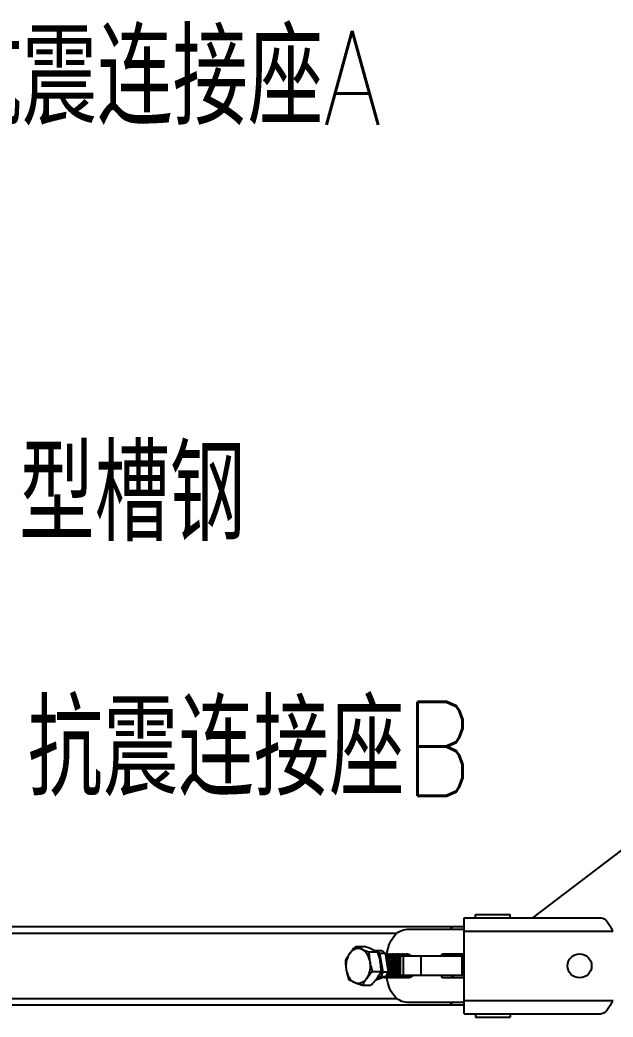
# Model space of a CAD drawing. Extents: x 27938 to 1507990, y 110129 to 923079.
# Drawn here: x 485602 to 488120, y 357975 to 362213 of the extents above; entities that cross this region are included whole.
import ezdxf

# ---------------------------------------------------------------- set-up
doc = ezdxf.new("R2010")
doc.units = 0
doc.header["$LTSCALE"] = 1000
doc.header["$MEASUREMENT"] = 0
doc.layers.add('W_DIM', color=4, linetype='Continuous')
doc.styles.get("Standard").update_dxf_attribs({"font": 'gbenor.shx', "bigfont": 'gbcbig.shx'})
doc.styles.add('wwp100', font='txt.shx', dxfattribs={"width": 0.7, "height": 400, "bigfont": 'hztxt.shx'})
doc.dimstyles.get("Standard").update_dxf_attribs({"dimtxt": 0.18, "dimasz": 0.18, "dimexe": 0.18, "dimexo": 0.0625, "dimgap": 0.09, "dimtad": 0, "dimtih": 1, "dimtoh": 1, "dimdec": 4, "dimzin": 0, "dimdsep": 46, "dimtxsty": 'Standard', "dimcen": 0.09, "dimadec": 0, "dimazin": 0, "dimtfac": 1, "dimtdec": 4, "dimtofl": 0, "dimtmove": 0, "dimatfit": 3, "dimfxl": 1, "dimtolj": 1, "dimtzin": 0, "dimarcsym": 0})

msp = doc.modelspace()

# ---------------------------------------------------------------- linework, layer by layer
for p, q in [((487487.9, 357988.4), (487487.9, 358397.3)), ((487487.9, 358397.3), (488070.3, 358397.3)), ((487536.9, 358397.3), (487536.9, 358410.5)), ((487536.9, 358410.5), (487684.1, 358410.5)), ((487684.1, 358397.3), (487684.1, 358410.5)), ((485034, 358360.5), (487487.9, 358360.5)), ((485154.9, 358331.9), (487203.4, 358331.9)), ((487246.2, 358348.2), (487487.9, 358348.2)), ((487487.9, 358340.1), (488120.4, 358340.1)), ((487027.4, 358275.4), (487063.3, 358275.4)), ((487085.1, 358251.8), (487121, 358251.8)), ((487110.7, 358257), (487114.9, 358258.5)), ((487114.9, 358258.5), (487128.9, 358246.5)), ((487114.9, 358258.5), (487138, 358258.5)), ((487128.9, 358246.5), (487142.8, 358167.1)), ((487128.9, 358246.5), (487152, 358246.5)), ((487152, 358246.5), (487138, 358258.5)), ((487152, 358246.5), (487165.9, 358167.1)), ((487216.9, 358233.8), (487216.9, 358152)), ((487487.9, 358233.8), (487216.9, 358233.8)), ((487228.9, 358233.8), (487228.9, 358152)), ((487304.5, 358233.8), (487304.5, 358152)), ((487487.9, 358241.9), (487396.6, 358241.9)), ((487477.9, 358233.8), (487477.9, 358152)), ((487185.8, 358206.1), (487177.3, 358204)), ((487099.6, 358169.3), (487135.4, 358169.3)), ((487157.4, 358147.3), (487110.6, 358131)), ((487134.3, 358147.3), (487119, 358142)), ((487142.8, 358167.1), (487134.3, 358147.3)), ((487134.3, 358147.3), (487157.4, 358147.3)), ((487142.8, 358167.1), (487165.9, 358167.1)), ((487157.4, 358147.3), (487165.9, 358167.1)), ((487487.9, 358152), (487216.9, 358152)), ((487396.6, 358143.8), (487487.9, 358143.8)), ((487056.3, 358110.4), (487092.1, 358110.4)), ((485154.9, 358053.9), (487203.4, 358053.9)), ((487487.9, 358025.2), (485034, 358025.2)), ((487487.9, 358037.5), (487246.2, 358037.5)), ((487487.9, 358045.7), (488120.4, 358045.7)), ((487487.9, 357988.4), (488070.3, 357988.4)), ((487536.9, 357988.4), (487536.9, 357975.2)), ((487536.9, 357975.2), (487684.1, 357975.2)), ((487684.1, 357988.4), (487684.1, 357975.2))]:
    msp.add_line(p, q)
msp.add_circle((487978.5, 358192.9), 51.1)
for centre, radius, start, end in [((487833, 358187.3), 325.5, 27.9978, 29.2622), ((487154.5, 358219.6), 22.3, 86.7845, 94.2112), ((487164.6, 358219.4), 22.6, 90.0498, 101.0645), ((487164.6, 358219.6), 22.3, 86.7743, 90.0077), ((487174.7, 358219.4), 22.6, 90.0384, 101.0179), ((487174.7, 358219.6), 22.3, 86.7856, 89.9966), ((487184.8, 358219.4), 22.6, 90.049, 100.9954), ((487184.8, 358219.6), 22.3, 86.7801, 90.0075), ((487195, 358219.4), 22.6, 90.0437, 101.062), ((487194.9, 358219.6), 22.3, 86.7795, 90.0015), ((487205.1, 358219.4), 22.6, 90.0437, 101.0051), ((487205.1, 358219.6), 22.3, 86.7867, 90.0021), ((487215.2, 358219.4), 22.6, 90.0497, 101.0016), ((487190, 358209.2), 34.7, 42.2645, 48.752), ((487215.2, 358219.6), 22.3, 86.7769, 90.0081), ((487187.7, 358207), 37.8, 39.2284, 42.3075), ((487225.3, 358219.4), 22.6, 90.0405, 101.0531), ((487200.8, 358209.9), 33.7, 45.4702, 48.7951), ((487225.3, 358219.6), 22.3, 86.785, 89.9983), ((487235.4, 358219.4), 22.6, 90.049, 100.9977), ((487210.9, 358209.9), 33.7, 45.4659, 48.8093), ((487235.4, 358219.6), 22.3, 86.7894, 90.0075), ((487245.6, 358219.4), 22.6, 90.0526, 101.0446), ((487221.1, 358209.9), 33.7, 45.4871, 48.7938), ((487245.5, 358219.6), 22.3, 86.7735, 90.0108), ((487231.2, 358209.9), 33.7, 45.4665, 48.8015), ((487111.9, 358195.5), 65.9, 7.4386, 9.2614), ((487124.2, 358195.7), 53.8, 10.5055, 11.18), ((487123.7, 358195.6), 54.3, 8.9052, 10.5042), ((487143.6, 358195.5), 54.6, 9.0333, 9.9567), ((487140.2, 358195.1), 58.1, 352.211, 352.5185), ((487154, 358195.6), 54.3, 8.9818, 11.0323), ((487149.3, 358170.9), 27.1, 266.5315, 270.0065), ((487149.3, 358170.8), 27, 270.0081, 272.8567), ((487149.3, 358170.9), 27, 272.8574, 275.2194), ((487159.5, 358170.9), 27.1, 260.1078, 269.9722), ((487148.8, 358173), 29.3, 288.4202, 290.7394), ((487150.3, 358172.4), 28.6, 285.8298, 288.459), ((487159.5, 358170.7), 26.9, 269.9973, 272.6949), ((487169.7, 358170.9), 27.1, 260.0711, 269.9827), ((487159, 358172.9), 29.1, 288.4602, 290.6746), ((487160.5, 358172.4), 28.6, 285.9611, 288.4587), ((487169.6, 358170.7), 26.9, 270.008, 272.693), ((487169.6, 358170.7), 26.9, 272.6938, 275.2451), ((487179.8, 358170.9), 27.1, 260.1504, 269.9814), ((487169.1, 358172.9), 29.1, 288.4602, 290.6754), ((487170.6, 358172.4), 28.6, 285.9619, 288.4587), ((487179.8, 358170.7), 26.9, 270.0063, 272.6857), ((487189.9, 358170.9), 27.1, 260.395, 269.9755), ((487179.3, 358172.9), 29.1, 288.4602, 290.6741), ((487180.7, 358172.3), 28.6, 285.9641, 288.119), ((487180.6, 358172.5), 28.8, 288.117, 288.456), ((487189.9, 358170.7), 26.9, 270.0004, 272.6959), ((487200, 358170.9), 27.1, 260.0747, 269.9827), ((487189.4, 358172.9), 29.1, 288.4603, 290.6749), ((487190.8, 358172.4), 28.6, 285.9612, 288.4587), ((487200, 358170.7), 26.9, 270.008, 272.6878), ((487200, 358170.7), 26.9, 272.6886, 275.2518), ((487210.1, 358170.9), 27.1, 260.141, 269.976), ((487199.5, 358172.9), 29.1, 288.4602, 290.6747), ((487200.9, 358172.4), 28.6, 285.9616, 288.4587), ((487210.1, 358170.7), 26.9, 270.0011, 272.692), ((487220.3, 358170.9), 27.1, 260.0816, 269.9797), ((487195.3, 358179.9), 37.3, 307.6353, 311.5837), ((487209.6, 358172.9), 29.1, 288.4602, 290.6743), ((487211, 358172.4), 28.6, 285.9612, 288.4587), ((487220.2, 358170.7), 26.9, 270.005, 272.6978), ((487220.2, 358170.7), 26.9, 272.6985, 275.2581), ((487230.4, 358170.9), 27.1, 260.1633, 269.9862), ((487219.7, 358172.9), 29.1, 288.4603, 290.6751), ((487221.2, 358172.4), 28.6, 285.9624, 288.4588), ((487205, 358180.4), 37.9, 309.969, 311.5624), ((487206.6, 358180), 37.5, 308.3867, 311.6033), ((487230.4, 358170.7), 26.9, 270.011, 272.6839), ((487240.5, 358170.9), 27.1, 260.1241, 269.9724), ((487229.9, 358172.9), 29.1, 288.4602, 290.6742), ((487231.3, 358172.4), 28.6, 285.9615, 288.4587), ((487240.5, 358170.7), 26.9, 269.9975, 272.695), ((487250.6, 358170.9), 27.1, 260.0725, 269.9827), ((487240, 358172.9), 29.1, 288.4602, 290.6744), ((487241.4, 358172.4), 28.6, 285.9611, 288.4587), ((487250.6, 358170.7), 26.9, 270.008, 272.6973), ((487250.6, 358170.7), 26.9, 272.6981, 275.2477), ((487250.1, 358172.9), 29.1, 288.4603, 290.6754), ((487251.5, 358172.4), 28.6, 285.9619, 288.4588), ((487245.3, 358180.6), 38.3, 311.2696, 311.5925), ((487246.8, 358180.3), 37.9, 309.7045, 311.528), ((487833, 358198.5), 325.5, 330.7378, 332.0022)]:
    msp.add_arc(centre, radius, start, end)
for points, knots in [([(488070.3, 358397.3), (488079.5, 358397.3), (488093.3, 358384.7), (488105.9, 358365.7), (488113.2, 358353.1), (488117, 358346.4)], [0, 0, 0, 0, 0.388881, 0.673899, 1, 1, 1, 1]), ([(487429.2, 358348.3), (487430.9, 358351.8), (487435.2, 358357.8), (487442.4, 358360.5), (487445.7, 358360.5)], [0, 0, 0, 0, 0.538137, 1, 1, 1, 1]), ([(487160.2, 358241.4), (487161.5, 358255.7), (487167.5, 358282.9), (487186.3, 358317.8), (487213.3, 358342.1), (487235.7, 358348.2), (487246.2, 358348.2)], [0, 0, 0, 0, 0.288185, 0.553327, 0.788006, 1, 1, 1, 1]), ([(487002, 358245.9), (487003.8, 358248.4), (487011.8, 358258.7), (487020.5, 358268.3), (487027.4, 358275.4)], [0, 0, 0, 0, 0.240981, 1, 1, 1, 1]), ([(487052.5, 358263.6), (487048.3, 358265.3), (487039.1, 358267.3), (487025, 358265), (487012.1, 358257.6), (487005.1, 358250.2), (487002, 358245.9)], [0, 0, 0, 0, 0.238229, 0.47528, 0.726056, 1, 1, 1, 1]), ([(487052.5, 358263.6), (487050.2, 358264.5), (487041.6, 358268.1), (487033.3, 358272.2), (487027.4, 358275.4)], [0, 0, 0, 0, 0.275005, 1, 1, 1, 1]), ([(487095.9, 358263.6), (487093.4, 358264.6), (487082.6, 358268.8), (487071.7, 358272.6), (487063.3, 358275.4)], [0, 0, 0, 0, 0.233658, 1, 1, 1, 1]), ([(487002, 358245.9), (487000.2, 358243.5), (486993.6, 358234.1), (486987.9, 358224), (486984.1, 358216.5)], [0, 0, 0, 0, 0.263099, 1, 1, 1, 1]), ([(487002, 358245.9), (486998.6, 358241.3), (486986.7, 358219.8), (486984.3, 358193.6), (486987.6, 358175.2)], [0, 0, 0, 0, 0.235366, 1, 1, 1, 1]), ([(487088.6, 358210.5), (487087.5, 358216.6), (487084.4, 358228.3), (487076.4, 358243.9), (487065.8, 358256.1), (487057, 358261.7), (487052.5, 358263.6)], [0, 0, 0, 0, 0.27851, 0.540172, 0.780428, 1, 1, 1, 1]), ([(487052.5, 358263.6), (487055, 358262.6), (487065.8, 358258.3), (487076.7, 358254.6), (487085.1, 358251.8)], [0, 0, 0, 0, 0.233658, 1, 1, 1, 1]), ([(487088.6, 358210.5), (487088, 358214), (487085.9, 358227.7), (487085.2, 358241.5), (487085.1, 358251.8)], [0, 0, 0, 0, 0.254083, 1, 1, 1, 1]), ([(487121, 358251.8), (487119.2, 358252.8), (487111, 358257.1), (487102.5, 358260.9), (487095.9, 358263.6)], [0, 0, 0, 0, 0.226572, 1, 1, 1, 1]), ([(487132, 358210.5), (487131.4, 358214), (487128.6, 358228), (487124.5, 358241.7), (487121, 358251.8)], [0, 0, 0, 0, 0.248499, 1, 1, 1, 1]), ([(487153.1, 358240.7), (487153.9, 358240.4), (487157.2, 358239), (487160.2, 358237), (487162.3, 358235.2)], [0, 0, 0, 0, 0.241445, 1, 1, 1, 1]), ([(487160.8, 358154.8), (487166.3, 358160.8), (487172.4, 358172.4), (487175.5, 358189.1), (487175.5, 358202.2), (487173.1, 358214.7), (487167.3, 358228.6), (487159.4, 358237), (487153.2, 358239.8)], [0, 0, 0, 0, 0.255096, 0.39268, 0.530602, 0.663916, 0.788307, 1, 1, 1, 1]), ([(487154.3, 358234), (487161.7, 358226.9), (487168.4, 358210.9), (487169.3, 358189.1), (487167, 358177.6), (487165, 358172.2)], [0, 0, 0, 0, 0.470214, 0.736055, 1, 1, 1, 1]), ([(487155.7, 358241.9), (487158.7, 358241.9), (487164.8, 358240.7), (487170, 358237.3), (487172.4, 358235.2)], [0, 0, 0, 0, 0.482589, 1, 1, 1, 1]), ([(487185.8, 358206.1), (487185, 358210.9), (487182.5, 358219.9), (487175.7, 358231.4), (487166.6, 358239.4), (487159.3, 358241.7), (487155.7, 358241.9)], [0, 0, 0, 0, 0.290521, 0.554658, 0.788516, 1, 1, 1, 1]), ([(487162.3, 358235.2), (487164.2, 358233.6), (487171.6, 358225.4), (487175.6, 358214.5), (487176.9, 358206.1)], [0, 0, 0, 0, 0.227377, 1, 1, 1, 1]), ([(487165.8, 358241.9), (487168.8, 358241.9), (487174.9, 358240.7), (487180.1, 358237.3), (487182.5, 358235.2)], [0, 0, 0, 0, 0.482586, 1, 1, 1, 1]), ([(487169.3, 358145.6), (487173.6, 358147.2), (487181.9, 358152.9), (487190.8, 358165.6), (487196.1, 358181.4), (487197.4, 358198.5), (487194.6, 358214.9), (487188, 358228.8), (487178.2, 358238.8), (487169.8, 358241.7), (487165.8, 358241.9)], [0, 0, 0, 0, 0.11422, 0.241557, 0.38018, 0.523371, 0.662464, 0.789655, 0.901082, 1, 1, 1, 1]), ([(487182.5, 358235.2), (487188.7, 358229.8), (487195.3, 358217.7), (487198.4, 358200.3), (487197.9, 358185.9), (487194.6, 358172), (487188.5, 358159.9), (487180.2, 358150.5), (487173.1, 358146.4), (487169.5, 358145.2)], [0, 0, 0, 0, 0.234995, 0.369193, 0.507415, 0.643708, 0.772808, 0.891506, 1, 1, 1, 1]), ([(487172.4, 358235.2), (487174.3, 358233.6), (487181.7, 358225.5), (487185.6, 358214.6), (487187, 358206.3)], [0, 0, 0, 0, 0.22749, 1, 1, 1, 1]), ([(487176, 358241.9), (487178.9, 358241.9), (487185, 358240.7), (487190.3, 358237.3), (487192.6, 358235.2)], [0, 0, 0, 0, 0.482586, 1, 1, 1, 1]), ([(487179.4, 358145.6), (487183.7, 358147.2), (487192, 358152.9), (487200.9, 358165.6), (487206.3, 358181.4), (487207.5, 358198.5), (487204.7, 358214.9), (487198.1, 358228.8), (487188.3, 358238.8), (487179.9, 358241.7), (487176, 358241.9)], [0, 0, 0, 0, 0.114222, 0.241564, 0.380183, 0.523375, 0.662466, 0.789658, 0.901085, 1, 1, 1, 1]), ([(487192.6, 358235.2), (487198.8, 358229.8), (487205.4, 358217.7), (487208.5, 358200.2), (487208.1, 358185.8), (487204.7, 358172), (487198.6, 358159.9), (487190.3, 358150.5), (487183.2, 358146.4), (487179.6, 358145.2)], [0, 0, 0, 0, 0.235001, 0.369196, 0.507414, 0.643709, 0.772807, 0.891505, 1, 1, 1, 1]), ([(487186.1, 358241.9), (487189, 358241.9), (487195.2, 358240.7), (487200.4, 358237.3), (487202.8, 358235.2)], [0, 0, 0, 0, 0.482588, 1, 1, 1, 1]), ([(487217, 358197.4), (487216.8, 358203.1), (487215.1, 358214.1), (487208.5, 358228.4), (487198.7, 358238.7), (487190.1, 358241.7), (487186.1, 358241.9)], [0, 0, 0, 0, 0.291873, 0.559175, 0.79302, 1, 1, 1, 1]), ([(487196.2, 358241.9), (487199.1, 358241.9), (487205.3, 358240.7), (487210.5, 358237.3), (487212.9, 358235.2)], [0, 0, 0, 0, 0.482585, 1, 1, 1, 1]), ([(487217, 358229.3), (487214.4, 358232.8), (487208.4, 358238.9), (487200.1, 358241.7), (487196.2, 358241.9)], [0, 0, 0, 0, 0.52908, 1, 1, 1, 1]), ([(487202.8, 358235.2), (487204.5, 358233.7), (487211.6, 358226), (487215.5, 358215.9), (487217.1, 358208)], [0, 0, 0, 0, 0.228177, 1, 1, 1, 1]), ([(487206.3, 358241.9), (487209.3, 358241.9), (487215.4, 358240.7), (487220.6, 358237.3), (487223, 358235.2)], [0, 0, 0, 0, 0.482586, 1, 1, 1, 1]), ([(487223.2, 358233.9), (487220.8, 358236.2), (487215.6, 358240), (487209.3, 358241.7), (487206.3, 358241.9)], [0, 0, 0, 0, 0.520001, 1, 1, 1, 1]), ([(487216.4, 358241.9), (487219.4, 358241.9), (487225.5, 358240.7), (487230.7, 358237.3), (487233.1, 358235.2)], [0, 0, 0, 0, 0.482587, 1, 1, 1, 1]), ([(487233.3, 358233.9), (487230.9, 358236.2), (487225.8, 358240), (487219.5, 358241.7), (487216.4, 358241.9)], [0, 0, 0, 0, 0.520002, 1, 1, 1, 1]), ([(487226.6, 358241.9), (487229.5, 358241.9), (487235.6, 358240.7), (487240.9, 358237.3), (487243.2, 358235.2)], [0, 0, 0, 0, 0.482583, 1, 1, 1, 1]), ([(487243.4, 358233.9), (487241.1, 358236.2), (487235.9, 358240), (487229.6, 358241.7), (487226.6, 358241.9)], [0, 0, 0, 0, 0.52002, 1, 1, 1, 1]), ([(487236.7, 358241.9), (487239.6, 358241.9), (487245.8, 358240.7), (487251, 358237.3), (487253.4, 358235.2)], [0, 0, 0, 0, 0.482588, 1, 1, 1, 1]), ([(487253.5, 358233.9), (487251.2, 358236.2), (487246, 358240), (487239.7, 358241.7), (487236.7, 358241.9)], [0, 0, 0, 0, 0.519993, 1, 1, 1, 1]), ([(487246.8, 358241.9), (487250, 358241.9), (487256.8, 358240.4), (487262.4, 358236.3), (487264.9, 358233.9)], [0, 0, 0, 0, 0.479607, 1, 1, 1, 1]), ([(487263.6, 358233.9), (487261.3, 358236.2), (487256.1, 358240), (487249.8, 358241.7), (487246.8, 358241.9)], [0, 0, 0, 0, 0.520009, 1, 1, 1, 1]), ([(487396.6, 358241.9), (487395, 358241.9), (487391.6, 358239.5), (487390.8, 358235.8), (487390.8, 358233.8)], [0, 0, 0, 0, 0.440239, 1, 1, 1, 1]), ([(487437.1, 358233.8), (487437.1, 358235.8), (487437.8, 358239.5), (487441.3, 358241.9), (487442.8, 358241.9)], [0, 0, 0, 0, 0.559761, 1, 1, 1, 1]), ([(486984.1, 358216.5), (486984.1, 358213.1), (486984.4, 358199.3), (486985.8, 358185.5), (486987.6, 358175.2)], [0, 0, 0, 0, 0.246121, 1, 1, 1, 1]), ([(487074.2, 358139.8), (487077.6, 358144.5), (487089.5, 358166), (487091.8, 358192.2), (487088.6, 358210.5)], [0, 0, 0, 0, 0.235366, 1, 1, 1, 1]), ([(487099.6, 358169.3), (487098.4, 358172.7), (487093.9, 358186.2), (487090.4, 358200), (487088.6, 358210.5)], [0, 0, 0, 0, 0.251163, 1, 1, 1, 1]), ([(487135.4, 358169.3), (487135.4, 358172.7), (487135.1, 358186.5), (487133.8, 358200.3), (487132, 358210.5)], [0, 0, 0, 0, 0.246121, 1, 1, 1, 1]), ([(487177.2, 358204), (487178.6, 358193.8), (487176.9, 358173.9), (487166.2, 358156.2), (487158.9, 358150.5)], [0, 0, 0, 0, 0.526254, 1, 1, 1, 1]), ([(487159.2, 358145.6), (487164, 358147.5), (487173.2, 358154.1), (487182.4, 358168.9), (487187.1, 358187), (487186.8, 358199.8), (487185.8, 358206.1)], [0, 0, 0, 0, 0.217951, 0.46337, 0.729831, 1, 1, 1, 1]), ([(487187, 358206.3), (487188.1, 358199.9), (487188.3, 358186.8), (487183.5, 358168.4), (487173.9, 358153.4), (487164.3, 358146.9), (487159.4, 358145.2)], [0, 0, 0, 0, 0.271171, 0.538307, 0.783282, 1, 1, 1, 1]), ([(487163.9, 358219.9), (487165.8, 358216.4), (487171.5, 358200.7), (487170.2, 358182.6), (487165.3, 358171)], [0, 0, 0, 0, 0.239303, 1, 1, 1, 1]), ([(487177.3, 358204), (487177.6, 358202.2), (487178.4, 358194.9), (487177.8, 358187.4), (487176.5, 358182.1)], [0, 0, 0, 0, 0.247915, 1, 1, 1, 1]), ([(487186.9, 358207.1), (487187.3, 358205.1), (487188.6, 358196.6), (487188, 358187.9), (487186.5, 358181.7)], [0, 0, 0, 0, 0.246468, 1, 1, 1, 1]), ([(487189.5, 358145.6), (487193.6, 358147.1), (487201.4, 358152.3), (487210.1, 358163.9), (487215.6, 358178.4), (487217, 358189), (487217, 358194.5)], [0, 0, 0, 0, 0.218898, 0.461373, 0.725247, 1, 1, 1, 1]), ([(487217, 358182.1), (487216.2, 358177.8), (487213.8, 358169.5), (487207.7, 358158.5), (487199.7, 358150), (487193.1, 358146.4), (487189.7, 358145.2)], [0, 0, 0, 0, 0.276521, 0.537648, 0.778453, 1, 1, 1, 1]), ([(487197.6, 358204.1), (487197.8, 358202.7), (487198.4, 358197.3), (487198.3, 358191.7), (487197.8, 358187.5)], [0, 0, 0, 0, 0.247252, 1, 1, 1, 1]), ([(487207.7, 358204), (487208, 358202.3), (487208.7, 358195.2), (487208.2, 358188), (487207, 358182.7)], [0, 0, 0, 0, 0.247797, 1, 1, 1, 1]), ([(486987.6, 358175.2), (486988.2, 358171.7), (486991, 358157.8), (486995, 358144.1), (486998.5, 358134)], [0, 0, 0, 0, 0.248499, 1, 1, 1, 1]), ([(486987.6, 358175.2), (486988.6, 358169.1), (486991.8, 358157.4), (486999.7, 358141.9), (487010.3, 358129.6), (487019.1, 358124), (487023.6, 358122.2)], [0, 0, 0, 0, 0.27851, 0.540172, 0.780428, 1, 1, 1, 1]), ([(487023.6, 358122.2), (487027.9, 358120.4), (487037, 358118.4), (487051.1, 358120.7), (487064.1, 358128.1), (487071, 358135.6), (487074.2, 358139.8)], [0, 0, 0, 0, 0.238229, 0.47528, 0.726056, 1, 1, 1, 1]), ([(487074.2, 358139.8), (487072.4, 358137.4), (487065.8, 358128), (487060, 358118), (487056.3, 358110.4)], [0, 0, 0, 0, 0.263099, 1, 1, 1, 1]), ([(487074.2, 358139.8), (487076, 358142.4), (487083.9, 358152.6), (487092.7, 358162.2), (487099.6, 358169.3)], [0, 0, 0, 0, 0.240981, 1, 1, 1, 1]), ([(487092.1, 358110.4), (487094.4, 358112.8), (487103.4, 358122.2), (487111.8, 358132.1), (487117.5, 358139.8)], [0, 0, 0, 0, 0.257895, 1, 1, 1, 1]), ([(487117.5, 358139.8), (487119.3, 358142.3), (487125.9, 358151.7), (487131.6, 358161.7), (487135.4, 358169.3)], [0, 0, 0, 0, 0.263099, 1, 1, 1, 1]), ([(487246.2, 358037.5), (487235.7, 358037.5), (487213.4, 358043.6), (487186.5, 358067.7), (487167.6, 358102.5), (487161.6, 358129.6), (487160.3, 358143.8)], [0, 0, 0, 0, 0.212085, 0.446759, 0.711828, 1, 1, 1, 1]), ([(487199.7, 358145.6), (487203.1, 358146.9), (487209.7, 358151), (487214.8, 358156.8), (487217, 358160.1)], [0, 0, 0, 0, 0.478395, 1, 1, 1, 1]), ([(487217, 358158.2), (487214.7, 358155.2), (487209.6, 358149.9), (487203.2, 358146.3), (487199.9, 358145.2)], [0, 0, 0, 0, 0.520421, 1, 1, 1, 1]), ([(487209.8, 358145.6), (487210.5, 358145.9), (487213.5, 358147.1), (487216.2, 358148.8), (487218.1, 358150.3)], [0, 0, 0, 0, 0.244171, 1, 1, 1, 1]), ([(487221.4, 358152), (487220.5, 358151.2), (487217.1, 358148.4), (487213.1, 358146.3), (487210, 358145.2)], [0, 0, 0, 0, 0.259878, 1, 1, 1, 1]), ([(487219.9, 358145.6), (487220.7, 358145.9), (487224.1, 358147.4), (487227.3, 358149.5), (487229.4, 358151.3)], [0, 0, 0, 0, 0.243219, 1, 1, 1, 1]), ([(487229.9, 358150.6), (487229.1, 358150), (487226.1, 358147.8), (487222.7, 358146.1), (487220.1, 358145.2)], [0, 0, 0, 0, 0.258068, 1, 1, 1, 1]), ([(487230, 358145.6), (487230.9, 358146), (487234.7, 358147.6), (487238, 358149.9), (487240.3, 358152)], [0, 0, 0, 0, 0.242544, 1, 1, 1, 1]), ([(487241.6, 358152), (487240.7, 358151.2), (487237.3, 358148.4), (487233.3, 358146.3), (487230.2, 358145.2)], [0, 0, 0, 0, 0.259876, 1, 1, 1, 1]), ([(487240.1, 358145.6), (487241.1, 358146), (487244.8, 358147.6), (487248.2, 358149.9), (487250.4, 358152)], [0, 0, 0, 0, 0.242552, 1, 1, 1, 1]), ([(487251.7, 358152), (487250.9, 358151.2), (487247.4, 358148.4), (487243.4, 358146.3), (487240.3, 358145.2)], [0, 0, 0, 0, 0.25988, 1, 1, 1, 1]), ([(487250.3, 358145.6), (487251.2, 358146), (487254.9, 358147.6), (487258.3, 358149.9), (487260.6, 358152)], [0, 0, 0, 0, 0.242549, 1, 1, 1, 1]), ([(487261.8, 358151.9), (487261, 358151.2), (487257.5, 358148.4), (487253.6, 358146.3), (487250.5, 358145.2)], [0, 0, 0, 0, 0.25985, 1, 1, 1, 1]), ([(487260.4, 358145.6), (487261.3, 358146), (487264.9, 358147.6), (487268.3, 358149.8), (487270.5, 358151.8)], [0, 0, 0, 0, 0.242679, 1, 1, 1, 1]), ([(487271, 358151.2), (487270.2, 358150.5), (487267, 358148.1), (487263.4, 358146.2), (487260.6, 358145.2)], [0, 0, 0, 0, 0.25881, 1, 1, 1, 1]), ([(487390.8, 358152), (487390.8, 358150), (487391.6, 358146.2), (487395, 358143.8), (487396.6, 358143.8)], [0, 0, 0, 0, 0.559761, 1, 1, 1, 1]), ([(487442.8, 358143.8), (487441.3, 358143.8), (487437.8, 358146.2), (487437.1, 358150), (487437.1, 358152)], [0, 0, 0, 0, 0.440239, 1, 1, 1, 1]), ([(487023.6, 358122.2), (487021.3, 358123.1), (487012.8, 358126.7), (487004.4, 358130.8), (486998.5, 358134)], [0, 0, 0, 0, 0.275005, 1, 1, 1, 1]), ([(487023.6, 358122.2), (487026.1, 358121.1), (487036.9, 358116.9), (487047.8, 358113.1), (487056.3, 358110.4)], [0, 0, 0, 0, 0.233658, 1, 1, 1, 1]), ([(487445.7, 358025.2), (487442.4, 358025.2), (487435.2, 358028), (487430.9, 358034), (487429.2, 358037.4)], [0, 0, 0, 0, 0.461863, 1, 1, 1, 1]), ([(488117, 358039.4), (488113.2, 358032.7), (488105.9, 358020), (488093.3, 358001), (488079.5, 357988.4), (488070.3, 357988.4)], [0, 0, 0, 0, 0.326101, 0.611119, 1, 1, 1, 1])]:
    msp.add_open_spline(points, degree=3, knots=knots)
for points in [[(487158.1, 358144.9), (487155.7, 358144.2), (487153.2, 358143.8), (487150.7, 358143.8)], [(487151.8, 358143.9), (487153.9, 358144.1), (487156, 358144.6), (487158.1, 358145.2)], [(487160.8, 358143.8), (487163.3, 358144), (487165.8, 358144.4), (487168.2, 358145.2)], [(487168.3, 358144.9), (487165.9, 358144.2), (487163.3, 358143.8), (487160.8, 358143.8)], [(487178.4, 358144.9), (487176, 358144.2), (487173.4, 358143.8), (487170.9, 358143.8)], [(487172.1, 358143.9), (487174.2, 358144.1), (487176.3, 358144.6), (487178.4, 358145.2)], [(487181, 358143.8), (487183.6, 358144), (487186.1, 358144.4), (487188.5, 358145.2)], [(487188.6, 358144.9), (487186.1, 358144.2), (487183.6, 358143.8), (487181, 358143.8)], [(487191.1, 358143.8), (487193.7, 358144), (487196.2, 358144.4), (487198.6, 358145.2)], [(487198.7, 358144.9), (487196.2, 358144.2), (487193.7, 358143.8), (487191.2, 358143.8)], [(487208.8, 358144.9), (487206.4, 358144.2), (487203.8, 358143.8), (487201.3, 358143.8)], [(487202.5, 358143.9), (487204.6, 358144.1), (487206.7, 358144.6), (487208.7, 358145.2)], [(487211.4, 358143.8), (487213.9, 358144), (487216.4, 358144.4), (487218.8, 358145.2)], [(487218.9, 358144.9), (487216.5, 358144.2), (487213.9, 358143.8), (487211.4, 358143.8)], [(487229, 358144.9), (487226.6, 358144.2), (487224, 358143.8), (487221.5, 358143.8)], [(487222.7, 358143.9), (487224.8, 358144.1), (487226.9, 358144.6), (487229, 358145.2)], [(487231.6, 358143.8), (487234.1, 358144), (487236.7, 358144.4), (487239.1, 358145.2)], [(487239.2, 358144.9), (487236.7, 358144.2), (487234.2, 358143.8), (487231.6, 358143.8)], [(487241.7, 358143.8), (487244.3, 358144), (487246.8, 358144.4), (487249.2, 358145.2)], [(487249.3, 358144.9), (487246.8, 358144.2), (487244.3, 358143.8), (487241.7, 358143.8)], [(487259.4, 358144.9), (487257, 358144.2), (487254.4, 358143.8), (487251.9, 358143.8)], [(487253.1, 358143.9), (487255.2, 358144.1), (487257.3, 358144.6), (487259.3, 358145.2)]]:
    msp.add_open_spline(points, degree=3)

# ---------------------------------------------------------------- texts
at = {"layer": 'W_DIM', "color": 7, "style": 'wwp100', "width": 0.8}
for s, p in [('抗震连接座A', (485289.6, 361767.1)), ('C型槽钢', (485310.5, 359998.4)), ('抗震连接座B', (485634.4, 358915.5))]:
    msp.add_text(s, height=400, dxfattribs=at).set_placement(p)

# ---------------------------------------------------------------- leaders
msp.add_leader([(487779.1, 358397.3), (488580.4, 359006.6)], dimstyle='Standard', override={"dimgap": 20})

doc.saveas('drawing.dxf')
